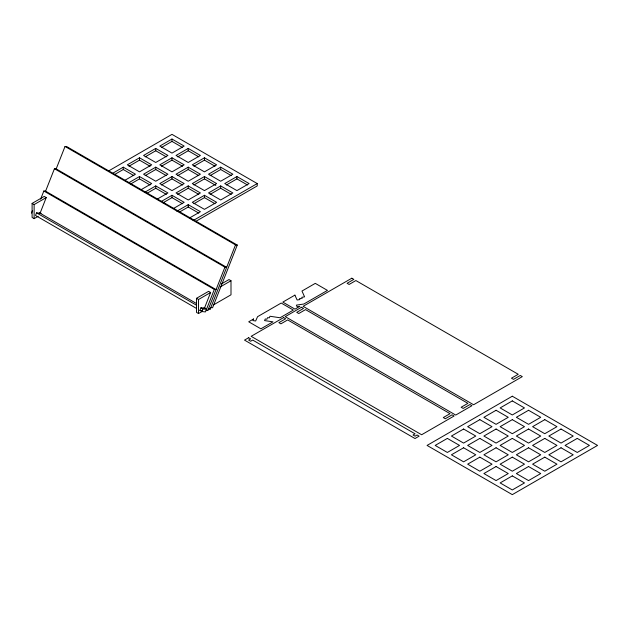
<?xml version="1.0" encoding="UTF-8"?>
<svg xmlns="http://www.w3.org/2000/svg" width="629" height="629" viewBox="0 0 629 629"><rect width="100%" height="100%" fill="white"/><g stroke="black" fill="none" stroke-linecap="round" stroke-linejoin="round"><path stroke-width="0.94" d="M31.45 213.129L32.48 210.518M40.626 199.181L43.841 190.996L45.595 191.177L216.077 289.599L214.332 289.426L43.841 190.996M41.113 213.325L36.537 212.861L35.507 215.472L196.177 308.234M45.485 191.452L54.44 168.721L56.185 168.902L226.668 267.333L224.923 267.152L54.44 168.721M56.075 169.185L65.031 146.455L66.776 146.628L237.259 245.058L212.555 307.793L210.801 307.612M40.012 213.38L46.231 197.592L44.203 196.421L32.103 203.403L32.103 217.469L34.131 218.64L38.18 216.297M214.332 289.426L205.479 311.921L201.933 311.559L199.904 310.388L200.934 307.77L205.502 308.241M201.933 311.559L202.963 308.941L206.509 309.303L203.961 307.84M204.409 308.289L210.621 292.501L208.592 291.329L196.492 298.319L196.492 312.377L198.528 313.549L202.577 311.213M206.092 310.333L207.837 310.514L224.923 267.152M208.451 308.973L210.196 309.154L235.513 244.878L237.259 245.058M32.103 203.403L34.131 204.574L46.231 197.592M108.691 170.907L171.984 134.362L257.23 183.574L257.23 185.917L195.619 221.487M112.725 173.266L123.276 167.172L135.455 174.202L124.904 180.295M139.512 157.793L127.333 164.829L139.512 171.859L151.691 164.829L139.512 157.793L139.512 160.136L150.064 166.229M155.748 148.42L143.569 155.449L155.748 162.479L167.927 155.449L155.748 148.42L155.748 150.763L145.197 156.857M171.984 139.048L159.805 146.077L171.984 153.106L184.163 146.077L171.984 139.048L171.984 141.391L182.544 147.485M114.344 174.665L123.276 169.516L133.828 175.609M128.961 166.229L139.512 160.136M161.433 147.485L171.984 141.391M128.961 182.638L139.512 176.545L151.691 183.574L141.14 189.667M155.748 167.172L143.569 174.202L155.748 181.231L167.927 174.202L155.748 167.172L155.748 169.516L145.197 175.609M171.984 157.793L159.805 164.829L171.984 171.859L184.163 164.829L171.984 157.793L171.984 160.136L182.544 166.229M188.22 148.42L176.041 155.449L188.22 162.479L200.399 155.449L188.22 148.42L188.22 150.763L198.78 156.857M130.58 184.045L139.512 178.888L150.064 184.981M161.433 166.229L171.984 160.136M177.669 156.857L188.22 150.763M145.197 192.01L155.748 185.917L167.927 192.946L157.376 199.039M171.984 176.545L159.805 183.574L171.984 190.603L184.163 183.574L171.984 176.545L171.984 178.888L182.544 184.981M188.22 167.172L176.041 174.202L188.22 181.231L200.399 174.202L188.22 167.172L188.22 169.516L198.78 175.609M204.456 157.793L192.285 164.829L204.456 171.859L216.635 164.829L204.456 157.793L204.456 160.136L215.016 166.229M146.816 193.417L155.748 188.26L166.3 194.353M161.433 184.981L171.984 178.888M177.669 175.609L188.22 169.516M193.905 166.229L204.456 160.136M161.433 201.382L171.984 195.289L184.163 202.326L173.612 208.411M188.22 185.917L176.041 192.946L188.22 199.975L200.399 192.946L188.22 185.917L188.22 188.26L198.78 194.353M204.456 176.545L192.285 183.574L204.456 190.603L216.635 183.574L204.456 176.545L204.456 178.888L215.826 185.445M220.693 167.172L208.521 174.202L220.693 181.231L232.872 174.202L220.693 167.172L220.693 169.516L231.252 175.609M163.053 202.79L171.984 197.632L182.544 203.725M177.669 194.353L188.22 188.26M193.905 184.981L204.456 178.888M210.141 175.609L220.693 169.516M176.859 211.226L188.22 204.669L200.399 211.698L189.848 217.791M204.456 195.289L192.285 202.326L204.456 209.355L216.635 202.326L204.456 195.289L204.456 197.632L215.016 203.725M220.693 185.917L208.521 192.946L220.693 199.975L232.872 192.946L220.693 185.917L220.693 188.26L231.252 194.353M236.929 176.545L224.757 183.574L236.929 190.603L249.108 183.574L236.929 176.545L236.929 178.888L247.488 184.981M179.289 212.162L188.22 207.012L198.78 213.105M193.905 203.725L204.456 197.632M210.141 194.353L220.693 188.26M226.377 184.981L236.929 178.888M193.087 220.606L257.23 183.574M221.479 283.891L228.972 279.567L231 280.738L231 294.804L213.294 305.026M196.492 298.319L198.528 299.49L210.621 292.501M220.181 286.981L231 280.738M199.904 310.388L201.65 310.561M155.748 150.763L166.3 156.857M155.748 169.516L166.3 175.609M65.031 146.455L235.513 244.878M208.844 308.375L210.196 309.154M39.415 212.838L196.327 303.43M206.485 309.735L207.837 310.514M36.537 212.861L196.35 305.128M200.934 307.77L202.963 308.941M198.528 299.49L198.528 313.549M188.22 204.669L188.22 207.012M171.984 195.289L171.984 197.632M155.748 185.917L155.748 188.26M139.512 176.545L139.512 178.888M123.276 167.172L123.276 169.516M34.131 204.574L34.131 218.64M253.573 318.989L252.858 320.578L255.641 320.994L257.576 316.678L281.187 303.044L293.366 310.073L280.054 317.763L269.975 316.253L269.251 317.857L267.616 317.614L266.9 319.218L265.265 318.974L264.542 320.578L272.986 321.844L260.886 328.825L248.714 321.796L253.573 318.989M294.907 295.127L282.806 302.109L294.985 309.138L299.852 306.331L297.092 306.748L296.369 305.144L303.846 304.019L327.457 290.394L315.278 283.364L301.975 291.046L304.585 296.864L301.802 297.281L302.227 298.225L299.451 298.641L299.876 299.585L297.092 300.002L294.907 295.127M248.636 337.726L244.516 340.108L414.998 438.531L419.118 436.156L417.09 434.985L415.061 436.156L413.025 434.985L415.061 433.813L252.693 340.069L250.664 341.24L248.636 340.069L250.664 338.897L248.636 337.726M283.624 317.574L251.144 336.326L421.627 434.749L454.107 416.005L452.07 414.833L445.308 418.741L443.28 417.57L450.042 413.662L287.681 319.917L280.911 323.825L278.883 322.653L285.652 318.746L283.624 317.574M301.48 307.267L285.244 316.639L455.726 415.069L471.962 405.689L469.934 404.518L463.164 408.425L461.136 407.254L467.905 403.346L305.537 309.61L298.775 313.517L296.746 312.346L303.508 308.438L301.48 307.267M351.815 278.207L303.107 306.331L473.59 404.754L522.298 376.629L520.269 375.458L513.5 379.366L511.471 378.194L518.241 374.286L355.872 280.55L349.103 284.457L347.074 283.286L353.844 279.378L351.815 278.207M512.305 396.215L427.067 445.426L512.305 494.638L597.55 445.426L512.305 396.215M447.361 438.397L435.182 445.426L447.361 452.455L459.54 445.426L447.361 438.397M463.597 429.025L451.425 436.054L463.597 443.083L475.776 436.054L463.597 429.025M479.833 419.645L467.661 426.674L479.833 433.711L492.012 426.674L479.833 419.645M496.069 410.273L483.898 417.302L496.069 424.331L508.248 417.302L496.069 410.273M512.305 400.901L500.134 407.93L512.305 414.959L524.484 407.93L512.305 400.901M463.597 447.769L451.425 454.798L463.597 461.828L475.776 454.798L463.597 447.769M479.833 438.397L467.661 445.426L479.833 452.455L492.012 445.426L479.833 438.397M496.069 429.025L483.898 436.054L496.069 443.083L508.248 436.054L496.069 429.025M512.305 419.645L500.134 426.674L512.305 433.711L524.484 426.674L512.305 419.645M528.549 410.273L516.37 417.302L528.549 424.331L540.72 417.302L528.549 410.273M479.833 457.141L467.661 464.171L479.833 471.207L492.012 464.171L479.833 457.141M496.069 447.769L483.898 454.798L496.069 461.828L508.248 454.798L496.069 447.769M512.305 438.397L500.134 445.426L512.305 452.455L524.484 445.426L512.305 438.397M528.549 429.025L516.37 436.054L528.549 443.083L540.72 436.054L528.549 429.025M544.785 419.645L532.606 426.674L544.785 433.711L556.956 426.674L544.785 419.645M496.069 466.521L483.898 473.551L496.069 480.58L508.248 473.551L496.069 466.521M512.305 457.141L500.134 464.171L512.305 471.207L524.484 464.171L512.305 457.141M528.549 447.769L516.37 454.798L528.549 461.828L540.72 454.798L528.549 447.769M544.785 438.397L532.606 445.426L544.785 452.455L556.956 445.426L544.785 438.397M561.021 429.025L548.842 436.054L561.021 443.083L573.192 436.054L561.021 429.025M512.305 475.894L500.134 482.923L512.305 489.952L524.484 482.923L512.305 475.894M528.549 466.521L516.37 473.551L528.549 480.58L540.72 473.551L528.549 466.521M544.785 457.141L532.606 464.171L544.785 471.207L556.956 464.171L544.785 457.141M561.021 447.769L548.842 454.798L561.021 461.828L573.192 454.798L561.021 447.769M577.257 438.397L565.078 445.426L577.257 452.455L589.428 445.426L577.257 438.397"/></g></svg>
